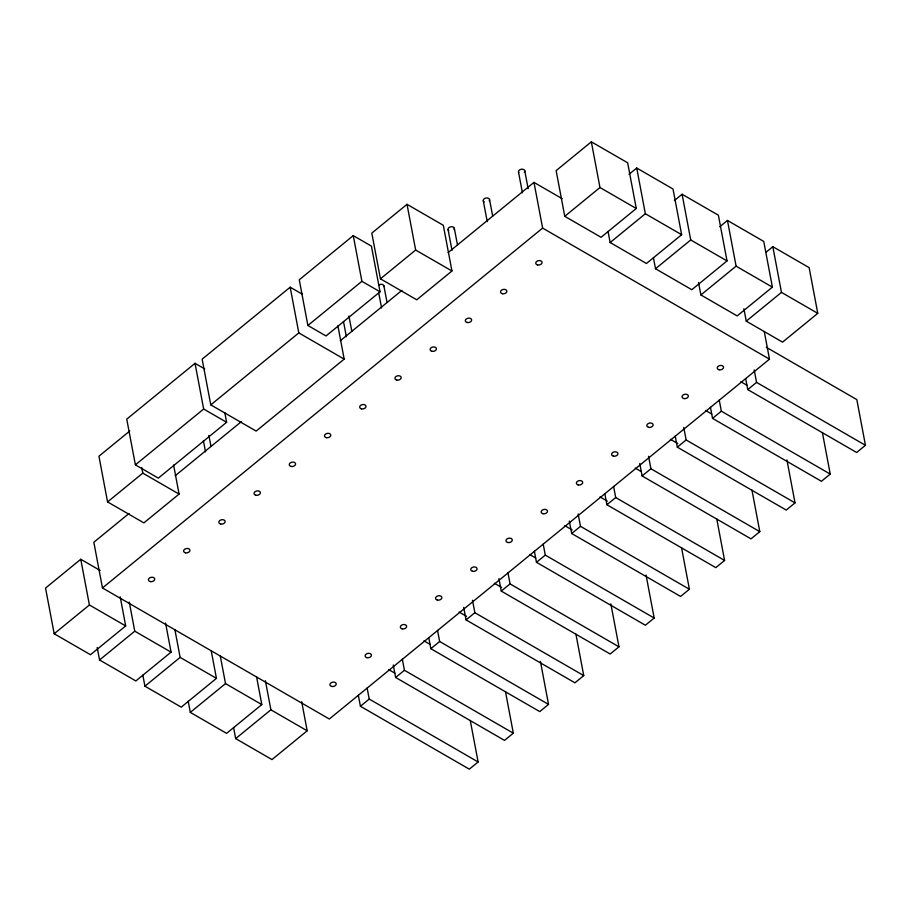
<?xml version="1.0" encoding="UTF-8"?>
<svg xmlns="http://www.w3.org/2000/svg" width="911" height="911" viewBox="0 0 911 911"><rect width="100%" height="100%" fill="white"/><g stroke="black" fill="none" stroke-linecap="round" stroke-linejoin="round"><path stroke-width="1.37" d="M204.702 368.909L195.034 363.318L126.743 419.151L135.386 464.849L158.343 478.116L226.623 422.294L224.801 412.592M302.441 294.276L290.176 287.193L202.14 359.173L210.783 404.871L256.15 431.085L344.187 359.105L337.901 325.876M353.263 235.619L299.252 279.779L307.884 325.478L326.036 335.965L380.046 291.805L371.415 246.107L353.263 235.619L361.895 281.317L380.046 291.805M129.749 431.028L98.935 456.217L107.566 501.915L143.87 522.88L179.08 494.092L173.591 465.009M407.023 204.326L371.802 233.114L380.445 278.823L416.737 299.787L451.947 271L443.315 225.302L407.023 204.326L415.655 250.035L451.947 271M135.386 464.849L203.665 409.028L195.034 363.318M210.783 404.871L298.808 332.902L290.176 287.193M307.884 325.478L361.895 281.317M107.566 501.915L142.788 473.128L141.74 467.582M380.445 278.823L415.655 250.035M129.043 513.462L93.833 542.25L102.465 587.959L329.326 719.018L769.488 359.15L764.249 331.456M175.265 475.679L241.278 421.702M340.315 340.725L401.945 290.347M448.155 252.563L533.983 182.394L562.189 198.689M100.119 570.457L80.76 559.274L45.55 588.062L54.182 633.76L90.485 654.724L125.695 625.937L120.206 596.853M591.341 141.831L556.131 170.619L564.763 216.317L601.066 237.281L636.277 208.494L627.645 162.796L591.341 141.831L599.973 187.529L636.277 208.494M102.465 587.959L542.626 228.092L533.983 182.394M54.182 633.76L89.403 604.972L80.76 559.274M564.763 216.317L599.973 187.529M629.011 174.331L636.721 168.034L673.013 189.01L681.644 234.708L646.434 263.495L610.142 242.531L608.047 231.451M165.574 623.067L171.074 652.151L135.853 680.938L99.561 659.974L134.771 631.186L129.271 602.103M610.142 242.531L645.352 213.743L636.721 168.034M674.391 200.545L682.088 194.248L718.392 215.224L727.024 260.922L691.813 289.709L655.51 268.745L653.415 257.665M211.204 650.67L216.442 678.365L181.232 707.152L144.929 686.188L180.139 657.389L174.912 629.695M655.51 268.745L690.72 239.957L682.088 194.248M719.758 226.759L727.468 220.462L763.76 241.438L772.391 287.136L737.181 315.923L700.889 294.948L698.532 282.49M256.583 676.873L261.81 704.579L226.6 733.366L190.308 712.391L225.518 683.603L220.28 655.909M700.889 294.948L736.099 266.16L727.468 220.462M766.231 252.074L772.835 246.676L809.139 267.64L817.771 313.35L782.56 342.137L746.257 321.162L743.9 308.704M301.689 701.709L307.189 730.793L271.979 759.58L235.676 738.605L270.886 709.817L265.397 680.733M746.257 321.162L781.467 292.374L772.835 246.676M470.258 720.43L478.116 761.972L469.313 769.169L360.414 706.264L369.217 699.067L367.122 687.987M505.48 691.643L513.326 733.184L504.523 740.381L395.625 677.477L404.427 670.28L402.332 659.2M540.428 661.466L548.536 704.397L539.733 711.593L430.835 648.689L439.637 641.492L437.553 630.412M575.9 634.067L583.746 675.609L574.943 682.806L466.056 619.901L474.859 612.704L472.502 600.235M610.848 603.891L618.968 646.821L610.165 654.018L501.266 591.102L510.069 583.905L507.974 572.837M646.058 575.103L654.178 618.034L645.375 625.231L536.477 562.315L545.279 555.118L543.184 544.038M681.542 547.693L689.388 589.246L680.585 596.443L571.687 533.527L580.489 526.33L578.132 513.872M716.752 518.906L724.598 560.447L715.795 567.644L606.897 504.74L615.699 497.543L613.615 486.463M751.962 490.118L759.808 531.66L751.006 538.856L642.118 475.952L650.921 468.755L648.564 456.286M786.91 459.941L795.03 502.872L786.227 510.069L677.328 447.164L686.131 439.967L683.774 427.498M822.382 432.543L830.24 474.084L821.437 481.281L712.539 418.377L721.341 411.18L719.246 400.1M766.276 347.285L856.818 399.599L865.45 445.297L856.647 452.494L747.749 389.589L756.551 382.381L754.194 369.923M645.352 213.743L681.644 234.708M690.72 239.957L727.024 260.922M736.099 266.16L772.391 287.136M781.467 292.374L817.771 313.35M542.626 228.092L769.488 359.15M756.551 382.381L865.45 445.297M740.848 381.732L746.963 385.262M721.341 411.18L830.24 474.084M705.638 410.519L711.753 414.061M686.131 439.967L795.03 502.872M670.428 439.307L677.761 443.555M650.921 468.755L759.808 531.66M635.206 468.095L641.333 471.636M615.699 497.543L724.598 560.447M599.996 496.894L607.341 501.13M298.808 332.902L344.187 359.105M580.489 526.33L689.388 589.246M564.786 525.681L572.131 529.917M545.279 555.118L654.178 618.034M529.576 554.469L535.691 557.999M510.069 583.905L618.968 646.821M203.665 409.028L226.623 422.294M494.366 583.256L501.699 587.493M474.859 612.704L583.746 675.609M459.144 612.044L466.489 616.292M439.637 641.492L548.536 704.397M142.788 473.128L179.08 494.092M423.934 640.832L430.049 644.373M404.427 670.28L513.326 733.184M388.724 669.619L394.839 673.161M369.217 699.067L478.116 761.972M89.403 604.972L125.695 625.937M134.771 631.186L171.074 652.151M180.139 657.389L216.442 678.365M225.518 683.603L261.81 704.579M270.886 709.817L307.189 730.793M745.653 378.509L747.749 389.589M710.443 407.297L712.539 418.377M675.233 436.084L677.328 447.164M639.761 463.483L642.118 475.952M604.813 493.66L606.897 504.74M524.747 170.733L528.152 188.736M518.507 172.042L522.436 192.813M569.329 521.069L571.687 533.527M489.537 199.52L492.68 216.135M483.297 200.83L487.226 221.601M534.381 551.235L536.477 562.315M454.327 228.308L457.47 244.934M448.087 229.618L452.004 250.388M498.909 578.644L501.266 591.102M463.699 607.432L466.056 619.901M383.895 285.883L387.038 302.509M378.703 292.738L381.584 307.975M428.751 637.609L430.835 648.689M348.947 316.06L351.828 331.297M343.493 321.526L346.374 336.763M393.267 665.007L395.625 677.477M358.319 695.184L360.414 706.264M208.881 435.378L210.976 446.447M203.426 440.833L205.522 451.913M233.58 727.525L235.676 738.605M188.213 701.322L190.308 712.391M142.833 675.108L144.929 686.188M97.204 647.505L99.561 659.974M378.509 285.234A3.188 2.186 -10.7 0 1 382.153 284.426A3.188 2.186 -10.7 0 1 383.918 286.51M448.702 230.563A3.188 2.186 -10.7 0 1 448.884 227.693A3.188 2.186 -10.7 0 1 452.938 226.953A3.188 2.186 -10.7 0 1 454.099 229.561M484.219 201.98A3.188 2.186 -10.7 0 1 483.946 199.042A3.188 2.186 -10.7 0 1 488.148 198.165A3.188 2.186 -10.7 0 1 489.218 200.921M518.769 172.612A3.188 2.186 -10.7 0 1 521.809 169.173A3.188 2.186 -10.7 0 1 524.315 172.281M719.052 369.764A3.188 2.186 -10.7 0 0 723.539 367.133A3.188 2.186 -10.7 0 0 718.585 366.006A3.188 2.186 -10.7 0 0 719.052 369.764M683.842 398.551A3.188 2.186 -10.7 0 0 688.329 395.921A3.188 2.186 -10.7 0 0 683.364 394.793A3.188 2.186 -10.7 0 0 683.842 398.551M648.632 427.339A3.188 2.186 -10.7 0 0 653.119 424.708A3.188 2.186 -10.7 0 0 648.154 423.592A3.188 2.186 -10.7 0 0 648.632 427.339M613.422 456.138A3.188 2.186 -10.7 0 0 617.909 453.507A3.188 2.186 -10.7 0 0 612.944 452.38A3.188 2.186 -10.7 0 0 613.422 456.138M578.2 484.925A3.188 2.186 -10.7 0 0 582.687 482.295A3.188 2.186 -10.7 0 0 577.733 481.167A3.188 2.186 -10.7 0 0 578.2 484.925M542.99 513.713A3.188 2.186 -10.7 0 0 547.477 511.082A3.188 2.186 -10.7 0 0 542.523 509.955A3.188 2.186 -10.7 0 0 542.99 513.713M507.78 542.5A3.188 2.186 -10.7 0 0 512.267 539.87A3.188 2.186 -10.7 0 0 507.302 538.743A3.188 2.186 -10.7 0 0 507.78 542.5M472.57 571.288A3.188 2.186 -10.7 0 0 477.057 568.658A3.188 2.186 -10.7 0 0 472.092 567.53A3.188 2.186 -10.7 0 0 472.57 571.288M437.36 600.076A3.188 2.186 -10.7 0 0 441.846 597.445A3.188 2.186 -10.7 0 0 436.881 596.318A3.188 2.186 -10.7 0 0 437.36 600.076M402.138 628.863A3.188 2.186 -10.7 0 0 406.625 626.233A3.188 2.186 -10.7 0 0 401.671 625.117A3.188 2.186 -10.7 0 0 402.138 628.863M366.928 657.662A3.188 2.186 -10.7 0 0 371.415 655.032A3.188 2.186 -10.7 0 0 366.461 653.904A3.188 2.186 -10.7 0 0 366.928 657.662M331.718 686.45A3.188 2.186 -10.7 0 0 336.205 683.819A3.188 2.186 -10.7 0 0 331.24 682.692A3.188 2.186 -10.7 0 0 331.718 686.45M150.224 581.594A3.188 2.186 -10.7 0 0 154.711 578.963A3.188 2.186 -10.7 0 0 149.757 577.836A3.188 2.186 -10.7 0 0 150.224 581.594M185.434 552.806A3.188 2.186 -10.7 0 0 189.921 550.176A3.188 2.186 -10.7 0 0 184.967 549.048A3.188 2.186 -10.7 0 0 185.434 552.806M220.644 524.019A3.188 2.186 -10.7 0 0 225.131 521.388A3.188 2.186 -10.7 0 0 220.177 520.261A3.188 2.186 -10.7 0 0 220.644 524.019M255.866 495.231A3.188 2.186 -10.7 0 0 260.352 492.6A3.188 2.186 -10.7 0 0 255.387 491.473A3.188 2.186 -10.7 0 0 255.866 495.231M291.076 466.443A3.188 2.186 -10.7 0 0 295.563 463.813A3.188 2.186 -10.7 0 0 290.598 462.686A3.188 2.186 -10.7 0 0 291.076 466.443M326.286 437.656A3.188 2.186 -10.7 0 0 330.773 435.025A3.188 2.186 -10.7 0 0 325.819 433.898A3.188 2.186 -10.7 0 0 326.286 437.656M361.496 408.868A3.188 2.186 -10.7 0 0 365.983 406.238A3.188 2.186 -10.7 0 0 361.029 405.11A3.188 2.186 -10.7 0 0 361.496 408.868M396.706 380.069A3.188 2.186 -10.7 0 0 401.193 377.439A3.188 2.186 -10.7 0 0 396.239 376.323A3.188 2.186 -10.7 0 0 396.706 380.069M431.928 351.282A3.188 2.186 -10.7 0 0 436.415 348.651A3.188 2.186 -10.7 0 0 431.45 347.524A3.188 2.186 -10.7 0 0 431.928 351.282M467.138 322.494A3.188 2.186 -10.7 0 0 471.625 319.863A3.188 2.186 -10.7 0 0 466.66 318.736A3.188 2.186 -10.7 0 0 467.138 322.494M502.348 293.706A3.188 2.186 -10.7 0 0 506.835 291.076A3.188 2.186 -10.7 0 0 501.881 289.949A3.188 2.186 -10.7 0 0 502.348 293.706M537.558 264.919A3.188 2.186 -10.7 0 0 542.045 262.288A3.188 2.186 -10.7 0 0 537.091 261.161A3.188 2.186 -10.7 0 0 537.558 264.919"/></g></svg>
